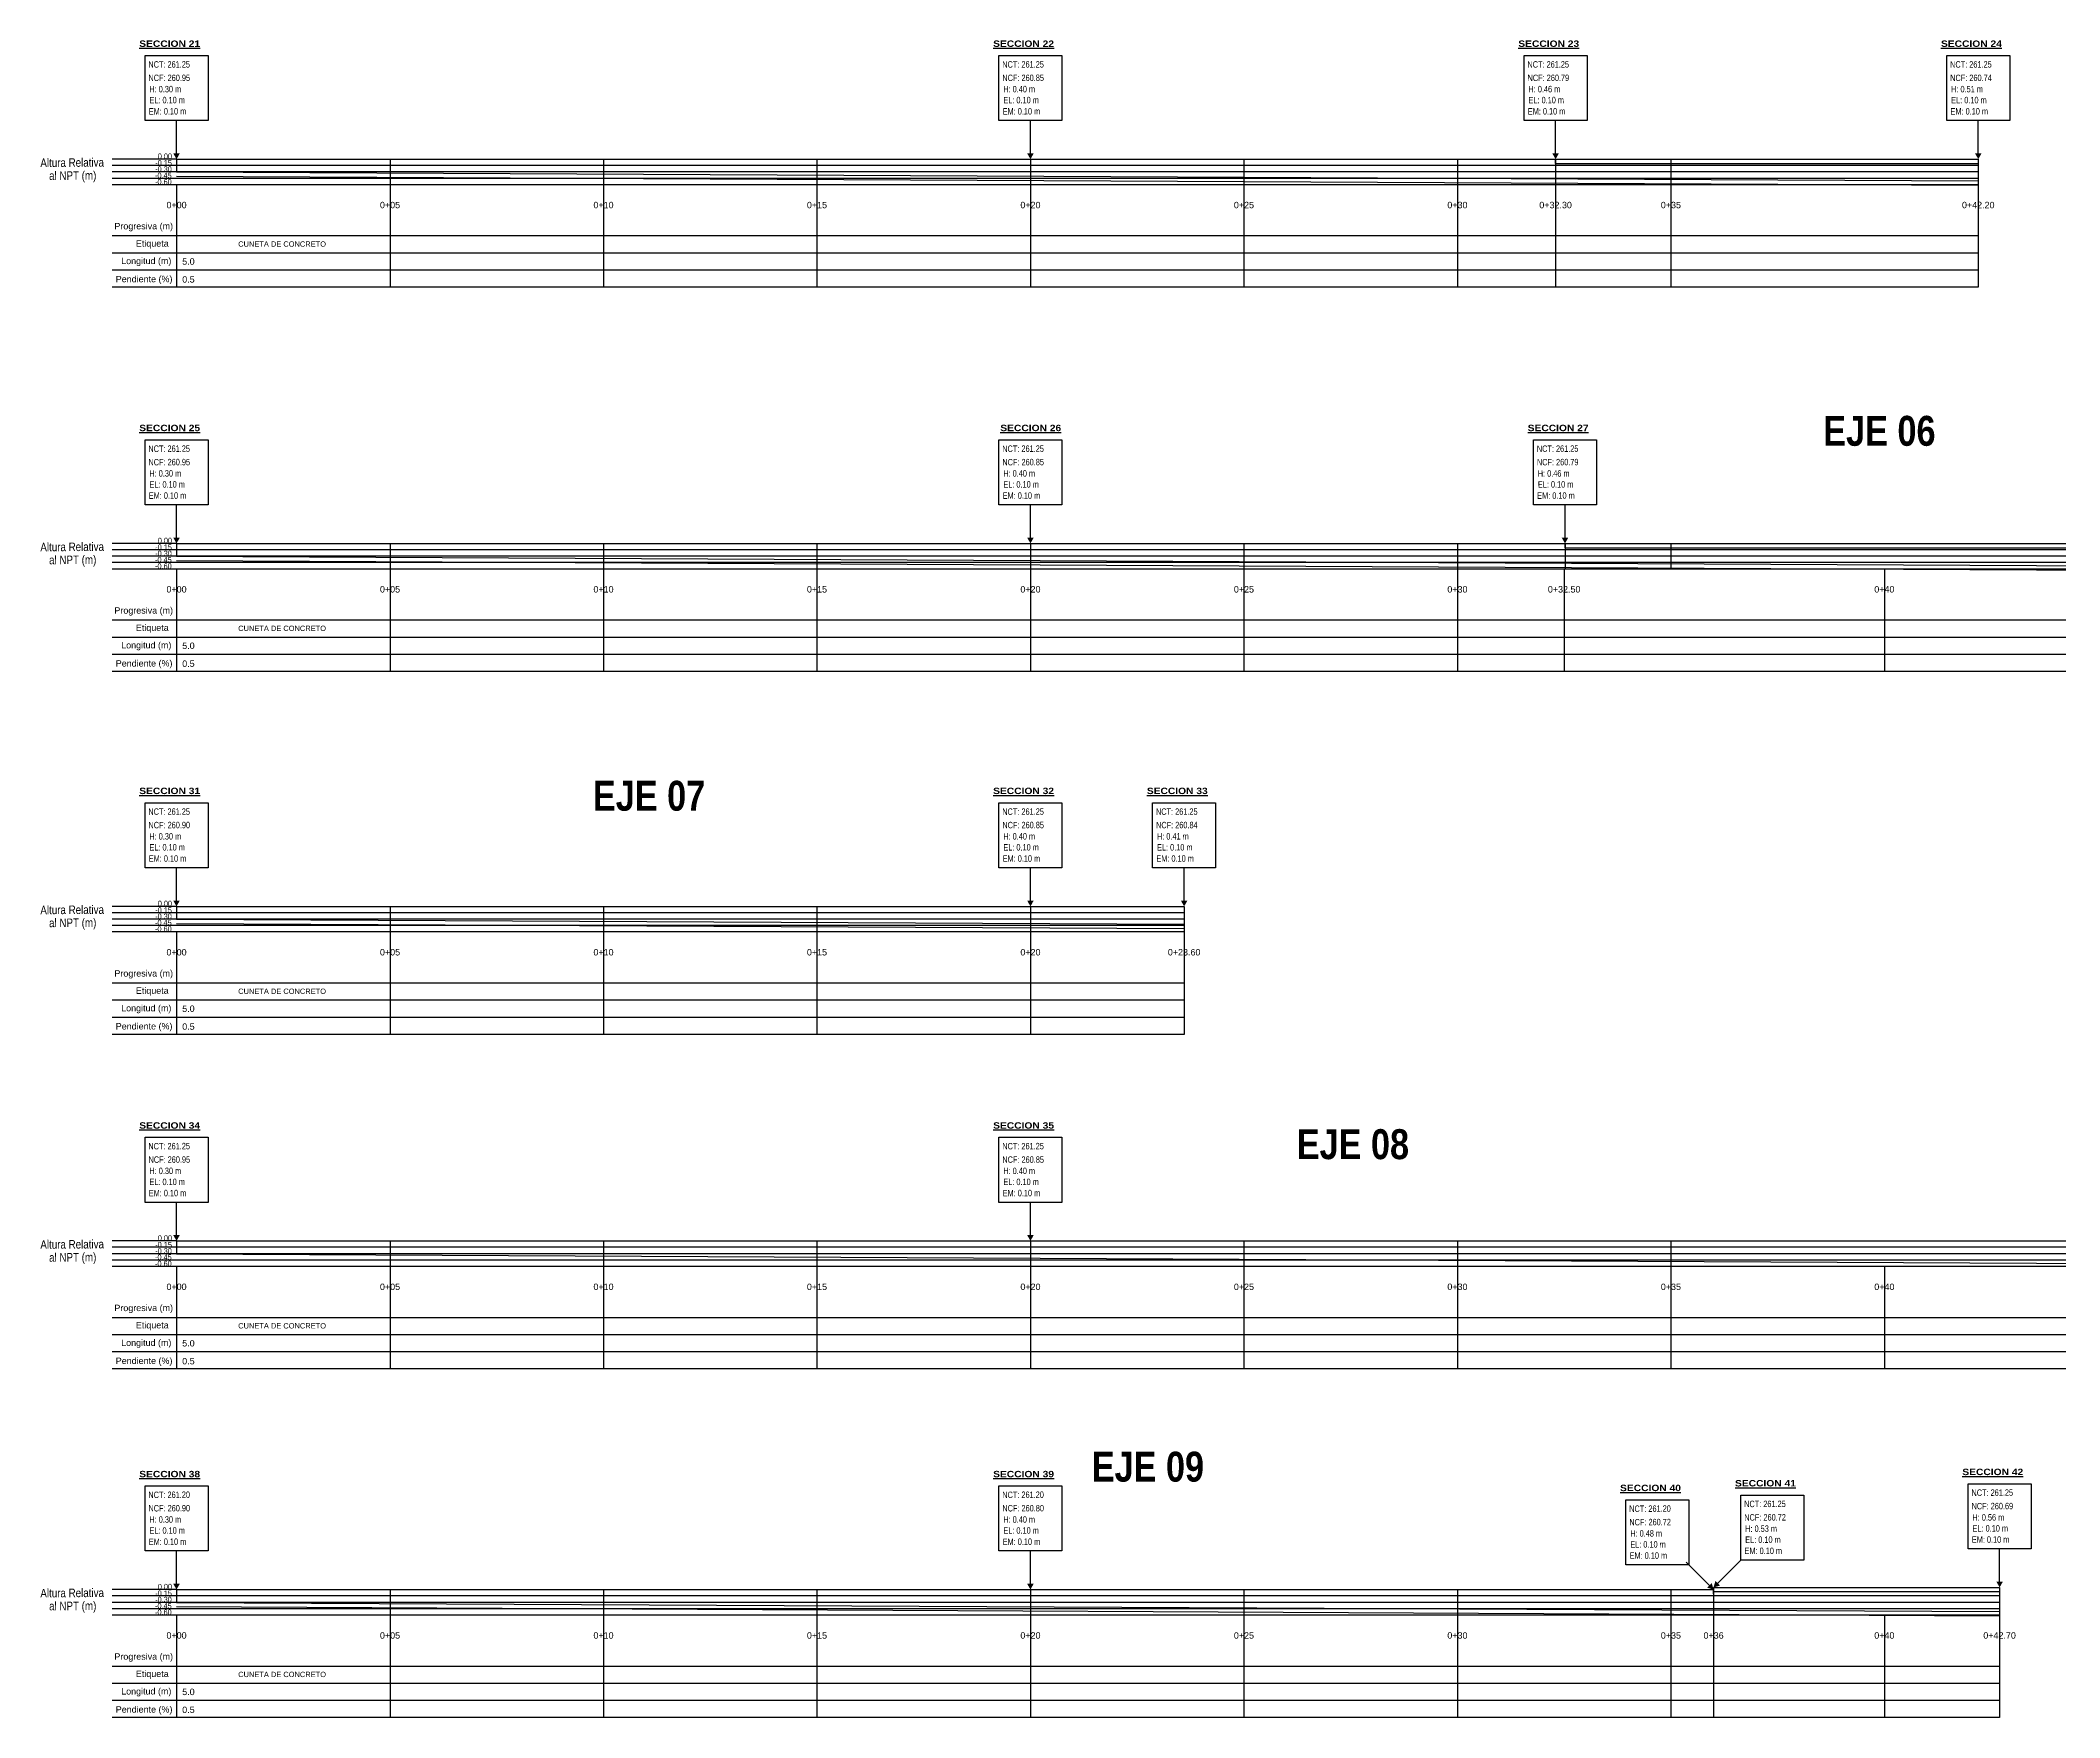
# Model space of a CAD drawing. Header units: millimetres. Extents: x 2085 to 2236, y 1365 to 1444.
# Drawn here: x 2085.16 to 2132.46, y 1364.86 to 1404.14 of the extents above; entities that cross this region are included whole.
import ezdxf
from ezdxf.enums import TextEntityAlignment as Align

# ---------------------------------------------------------------- set-up
doc = ezdxf.new("R2010")
doc.units = ezdxf.units.MM
for name, color, linetype, lineweight in [('A-AREA-IDEN', 7, 'Continuous', 5), ('CUNETAS', 5, 'Continuous', 0), ('TEXTO', 255, 'Continuous', 5)]:
    doc.layers.add(name, color=color, linetype=linetype, lineweight=lineweight)
for name, color, linetype in [('ANNOTATION', 7, 'Continuous'), ('ANNOTATION_TABLE', 254, 'Continuous'), ('GRID_TEXT', 7, 'Continuous')]:
    doc.layers.add(name, color=color, linetype=linetype)
doc.styles.add('Arial', font='arial.ttf', dxfattribs={"height": 2})
doc.styles.add('ARIAL NARROW', font='ARIALN.TTF')
doc.styles.add('MtXpl_Arial_Black', font='')
doc.styles.add('MtXpl_Arial_Narrow', font='ARIALNB.TTF')
doc.styles.add('NP25', font='arial.ttf', dxfattribs={"height": 0.075})
doc.styles.get("Standard").update_dxf_attribs({"font": 'arial.ttf'})
doc.styles.add('Swis721 Cn BT', font='swissc.ttf')
doc.styles.get('MtXpl_Arial_Black').set_extended_font_data('Arial Black')

msp = doc.modelspace()

# ---------------------------------------------------------------- hatches: boundary and pattern name
at = {"lineweight": -3}
h = msp.add_hatch(color=256, dxfattribs=at)
h.dxf.hatch_style = 1
h.paths.add_polyline_path([(2088.429, 1401.5), (2088.274, 1401.5), (2088.352, 1401.363)])
h = msp.add_hatch(color=256, dxfattribs=at)
h.dxf.hatch_style = 1
h.paths.add_polyline_path([(2108.429, 1401.5), (2108.274, 1401.5), (2108.352, 1401.363)])
h = msp.add_hatch(color=256, dxfattribs=at)
h.dxf.hatch_style = 1
h.paths.add_polyline_path([(2120.729, 1401.5), (2120.574, 1401.5), (2120.652, 1401.363)])
h = msp.add_hatch(color=256, dxfattribs=at)
h.dxf.hatch_style = 1
h.paths.add_polyline_path([(2130.629, 1401.5), (2130.474, 1401.5), (2130.552, 1401.363)])
h = msp.add_hatch(color=256, dxfattribs=at)
h.dxf.hatch_style = 1
h.paths.add_polyline_path([(2088.429, 1392.5), (2088.274, 1392.5), (2088.352, 1392.363)])
h = msp.add_hatch(color=256, dxfattribs=at)
h.dxf.hatch_style = 1
h.paths.add_polyline_path([(2108.429, 1392.5), (2108.274, 1392.5), (2108.352, 1392.363)])
h = msp.add_hatch(color=256, dxfattribs=at)
h.dxf.hatch_style = 1
h.paths.add_polyline_path([(2120.949, 1392.5), (2120.794, 1392.5), (2120.872, 1392.363)])
h = msp.add_hatch(color=256, dxfattribs=at)
h.dxf.hatch_style = 1
h.paths.add_polyline_path([(2088.429, 1384), (2088.274, 1384), (2088.352, 1383.863)])
h = msp.add_hatch(color=256, dxfattribs=at)
h.dxf.hatch_style = 1
h.paths.add_polyline_path([(2108.429, 1384), (2108.274, 1384), (2108.352, 1383.863)])
h = msp.add_hatch(color=256, dxfattribs=at)
h.dxf.hatch_style = 1
h.paths.add_polyline_path([(2112.029, 1384), (2111.874, 1384), (2111.952, 1383.863)])
h = msp.add_hatch(color=256, dxfattribs=at)
h.dxf.hatch_style = 1
h.paths.add_polyline_path([(2088.429, 1376.165), (2088.274, 1376.165), (2088.352, 1376.028)])
h = msp.add_hatch(color=256, dxfattribs=at)
h.dxf.hatch_style = 1
h.paths.add_polyline_path([(2108.429, 1376.165), (2108.274, 1376.165), (2108.352, 1376.028)])
h = msp.add_hatch(color=256, dxfattribs=at)
h.dxf.hatch_style = 1
h.paths.add_polyline_path([(2088.429, 1368), (2088.274, 1368), (2088.352, 1367.863)])
h = msp.add_hatch(color=256, dxfattribs=at)
h.dxf.hatch_style = 1
h.paths.add_polyline_path([(2108.429, 1368), (2108.274, 1368), (2108.352, 1367.863)])
h = msp.add_hatch(color=256, dxfattribs=at)
h.dxf.hatch_style = 1
h.paths.add_polyline_path([(2124.309, 1368.015), (2124.2, 1367.906), (2124.352, 1367.863)])
h = msp.add_hatch(color=256, dxfattribs=at)
h.dxf.hatch_style = 1
h.paths.add_polyline_path([(2124.503, 1367.956), (2124.394, 1368.065), (2124.352, 1367.913)])
h = msp.add_hatch(color=256, dxfattribs=at)
h.dxf.hatch_style = 1
h.paths.add_polyline_path([(2131.129, 1368.05), (2130.974, 1368.05), (2131.052, 1367.913)])

# ---------------------------------------------------------------- linework, layer by layer
at = {"color": 9, "lineweight": -3}
for p, q in [((2088.352, 1401.49), (2088.352, 1402.266)), ((2108.352, 1401.49), (2108.352, 1402.266)), ((2120.652, 1401.49), (2120.652, 1402.266)), ((2130.552, 1401.49), (2130.552, 1402.266)), ((2088.352, 1401.363), (2086.845, 1401.363)), ((2093.352, 1401.363), (2093.352, 1400.763)), ((2098.352, 1401.363), (2098.352, 1400.763)), ((2103.352, 1401.363), (2103.352, 1400.763)), ((2108.352, 1401.363), (2108.352, 1400.763)), ((2113.352, 1401.363), (2113.352, 1400.763)), ((2118.352, 1401.363), (2118.352, 1400.763)), ((2120.652, 1401.363), (2120.652, 1400.763)), ((2123.352, 1401.363), (2123.352, 1400.763)), ((2130.552, 1401.363), (2130.552, 1400.763)), ((2130.552, 1401.213), (2086.845, 1401.213)), ((2088.352, 1401.213), (2086.845, 1401.213)), ((2130.552, 1401.063), (2086.845, 1401.063)), ((2088.352, 1401.063), (2086.845, 1401.063)), ((2130.552, 1400.913), (2086.845, 1400.913)), ((2088.352, 1400.913), (2087.093, 1400.913)), ((2130.552, 1400.763), (2086.845, 1400.763)), ((2088.352, 1400.763), (2087.093, 1400.763)), ((2088.352, 1400.763), (2088.352, 1398.363)), ((2093.352, 1400.763), (2093.352, 1398.363)), ((2098.352, 1400.763), (2098.352, 1398.363)), ((2103.352, 1400.763), (2103.352, 1398.363)), ((2108.352, 1400.763), (2108.352, 1398.363)), ((2113.352, 1400.763), (2113.352, 1398.363)), ((2118.352, 1400.763), (2118.352, 1398.363)), ((2120.652, 1400.763), (2120.652, 1398.363)), ((2123.352, 1400.763), (2123.352, 1398.363)), ((2130.551, 1400.763), (2130.551, 1398.363)), ((2130.551, 1399.563), (2086.845, 1399.563)), ((2130.551, 1399.163), (2086.845, 1399.163)), ((2130.551, 1398.763), (2086.845, 1398.763)), ((2130.551, 1398.363), (2086.845, 1398.363)), ((2088.352, 1392.49), (2088.352, 1393.266)), ((2108.352, 1392.49), (2108.352, 1393.266)), ((2120.872, 1392.49), (2120.872, 1393.266)), ((2088.352, 1392.363), (2086.845, 1392.363)), ((2093.352, 1392.363), (2093.352, 1391.763)), ((2098.352, 1392.363), (2098.352, 1391.763)), ((2103.352, 1392.363), (2103.352, 1391.763)), ((2108.352, 1392.363), (2108.352, 1391.763)), ((2113.352, 1392.363), (2113.352, 1391.763)), ((2118.352, 1392.363), (2118.352, 1391.763)), ((2120.872, 1392.363), (2120.872, 1391.763)), ((2123.352, 1392.363), (2123.352, 1391.763)), ((2177.282, 1392.213), (2086.845, 1392.213)), ((2088.352, 1392.213), (2086.845, 1392.213)), ((2187.302, 1392.063), (2086.845, 1392.063)), ((2088.352, 1392.063), (2086.845, 1392.063)), ((2187.302, 1391.913), (2086.845, 1391.913)), ((2088.352, 1391.913), (2087.093, 1391.913)), ((2187.302, 1391.763), (2086.845, 1391.763)), ((2088.352, 1391.763), (2087.093, 1391.763)), ((2088.352, 1391.763), (2088.352, 1389.363)), ((2093.352, 1391.763), (2093.352, 1389.363)), ((2098.352, 1391.763), (2098.352, 1389.363)), ((2103.352, 1391.763), (2103.352, 1389.363)), ((2108.352, 1391.763), (2108.352, 1389.363)), ((2113.352, 1391.763), (2113.352, 1389.363)), ((2118.352, 1391.763), (2118.352, 1389.363)), ((2120.852, 1391.763), (2120.852, 1389.363)), ((2128.352, 1391.763), (2128.352, 1389.363)), ((2187.302, 1390.563), (2086.845, 1390.563)), ((2187.302, 1390.163), (2086.845, 1390.163)), ((2187.302, 1389.763), (2086.845, 1389.763)), ((2187.302, 1389.363), (2086.845, 1389.363)), ((2088.352, 1383.99), (2088.352, 1384.766)), ((2108.352, 1383.99), (2108.352, 1384.766)), ((2111.952, 1383.99), (2111.952, 1384.766)), ((2088.352, 1383.863), (2086.845, 1383.863)), ((2093.352, 1383.863), (2093.352, 1383.263)), ((2098.352, 1383.863), (2098.352, 1383.263)), ((2103.352, 1383.863), (2103.352, 1383.263)), ((2108.352, 1383.863), (2108.352, 1383.263)), ((2111.952, 1383.863), (2111.952, 1383.263)), ((2111.952, 1383.713), (2086.845, 1383.713)), ((2088.352, 1383.713), (2086.845, 1383.713)), ((2111.952, 1383.563), (2086.845, 1383.563)), ((2088.352, 1383.563), (2086.845, 1383.563)), ((2111.952, 1383.413), (2086.845, 1383.413)), ((2088.352, 1383.413), (2087.093, 1383.413)), ((2111.952, 1383.263), (2086.845, 1383.263)), ((2088.352, 1383.263), (2087.093, 1383.263)), ((2088.352, 1383.263), (2088.352, 1380.863)), ((2093.352, 1383.263), (2093.352, 1380.863)), ((2098.352, 1383.263), (2098.352, 1380.863)), ((2103.352, 1383.263), (2103.352, 1380.863)), ((2108.352, 1383.263), (2108.352, 1380.863)), ((2111.951, 1383.263), (2111.951, 1380.863)), ((2111.951, 1382.063), (2086.845, 1382.063)), ((2111.951, 1381.663), (2086.845, 1381.663)), ((2111.951, 1381.263), (2086.845, 1381.263)), ((2111.951, 1380.863), (2086.845, 1380.863)), ((2088.352, 1376.155), (2088.352, 1376.931)), ((2108.352, 1376.155), (2108.352, 1376.931)), ((2088.352, 1376.028), (2086.845, 1376.028)), ((2149.052, 1375.878), (2086.845, 1375.878)), ((2088.352, 1375.878), (2086.845, 1375.878)), ((2093.352, 1376.028), (2093.352, 1375.428)), ((2098.352, 1376.028), (2098.352, 1375.428)), ((2103.352, 1376.028), (2103.352, 1375.428)), ((2108.352, 1376.028), (2108.352, 1375.428)), ((2113.352, 1376.028), (2113.352, 1375.428)), ((2118.352, 1376.028), (2118.352, 1375.428)), ((2123.352, 1376.028), (2123.352, 1375.428)), ((2149.052, 1375.728), (2086.845, 1375.728)), ((2088.352, 1375.728), (2086.845, 1375.728)), ((2149.052, 1375.578), (2086.845, 1375.578)), ((2149.052, 1375.428), (2086.845, 1375.428)), ((2088.352, 1375.578), (2087.093, 1375.578)), ((2088.352, 1375.428), (2087.093, 1375.428)), ((2088.352, 1375.428), (2088.352, 1373.028)), ((2093.352, 1375.428), (2093.352, 1373.028)), ((2098.352, 1375.428), (2098.352, 1373.028)), ((2103.352, 1375.428), (2103.352, 1373.028)), ((2108.352, 1375.428), (2108.352, 1373.028)), ((2113.352, 1375.428), (2113.352, 1373.028)), ((2118.352, 1375.428), (2118.352, 1373.028)), ((2123.352, 1375.428), (2123.352, 1373.028)), ((2128.352, 1375.428), (2128.352, 1373.028)), ((2149.052, 1374.228), (2086.845, 1374.228)), ((2149.052, 1373.828), (2086.845, 1373.828)), ((2149.052, 1373.428), (2086.845, 1373.428)), ((2149.052, 1373.028), (2086.845, 1373.028)), ((2088.352, 1367.99), (2088.352, 1368.766)), ((2108.352, 1367.99), (2108.352, 1368.766)), ((2131.052, 1368.04), (2131.052, 1368.816)), ((2124.262, 1367.953), (2123.713, 1368.502)), ((2124.441, 1368.003), (2124.99, 1368.552)), ((2088.352, 1367.863), (2086.845, 1367.863)), ((2093.352, 1367.863), (2093.352, 1367.263)), ((2098.352, 1367.863), (2098.352, 1367.263)), ((2103.352, 1367.863), (2103.352, 1367.263)), ((2108.352, 1367.863), (2108.352, 1367.263)), ((2113.352, 1367.863), (2113.352, 1367.263)), ((2118.352, 1367.863), (2118.352, 1367.263)), ((2123.352, 1367.863), (2123.352, 1367.263)), ((2124.352, 1367.863), (2124.352, 1367.263)), ((2131.052, 1367.913), (2131.052, 1367.263)), ((2131.052, 1367.713), (2086.845, 1367.713)), ((2088.352, 1367.713), (2086.845, 1367.713)), ((2131.052, 1367.563), (2086.845, 1367.563)), ((2088.352, 1367.563), (2086.845, 1367.563)), ((2131.052, 1367.413), (2086.845, 1367.413)), ((2131.052, 1367.263), (2086.845, 1367.263)), ((2088.352, 1367.413), (2087.093, 1367.413)), ((2088.352, 1367.263), (2087.093, 1367.263)), ((2088.352, 1367.263), (2088.352, 1364.863)), ((2093.352, 1367.263), (2093.352, 1364.863)), ((2098.352, 1367.263), (2098.352, 1364.863)), ((2103.352, 1367.263), (2103.352, 1364.863)), ((2108.352, 1367.263), (2108.352, 1364.863)), ((2113.352, 1367.263), (2113.352, 1364.863)), ((2118.352, 1367.263), (2118.352, 1364.863)), ((2123.352, 1367.263), (2123.352, 1364.863)), ((2124.352, 1367.263), (2124.352, 1364.863)), ((2128.352, 1367.263), (2128.352, 1364.863)), ((2131.051, 1367.263), (2131.051, 1364.863)), ((2131.051, 1366.063), (2086.845, 1366.063)), ((2131.051, 1365.663), (2086.845, 1365.663)), ((2131.051, 1365.263), (2086.845, 1365.263)), ((2131.051, 1364.863), (2086.845, 1364.863))]:
    msp.add_line(p, q, dxfattribs=at)
at = {"color": 6, "lineweight": 30}
for p, q in [((2088.351, 1400.963), (2130.551, 1400.752)), ((2088.352, 1401.063), (2130.552, 1400.852)), ((2088.351, 1391.963), (2187.302, 1391.468)), ((2088.352, 1392.063), (2187.302, 1391.568)), ((2088.351, 1383.463), (2111.951, 1383.345)), ((2088.352, 1383.563), (2111.952, 1383.445)), ((2088.352, 1375.728), (2149.052, 1375.424)), ((2088.351, 1367.463), (2131.051, 1367.25)), ((2088.352, 1367.563), (2131.052, 1367.35))]:
    msp.add_line(p, q, dxfattribs=at)
at = {"color": 5, "lineweight": 30}
msp.add_line((2088.352, 1392.363), (2120.872, 1392.363), dxfattribs=at)
at = {"color": 84, "lineweight": 30}
for p, q in [((2120.872, 1392.363), (2177.382, 1392.363)), ((2120.872, 1392.263), (2177.282, 1392.263)), ((2124.352, 1367.913), (2131.052, 1367.913)), ((2124.352, 1367.813), (2131.052, 1367.813))]:
    msp.add_line(p, q, dxfattribs=at)
at = {"color": 1, "lineweight": 30}
msp.add_line((2124.352, 1367.913), (2124.352, 1367.383), dxfattribs=at)
at = {"lineweight": -3}
for points in [[(2087.614, 1403.79), (2089.089, 1403.79), (2089.089, 1402.266), (2087.614, 1402.266)], [(2107.614, 1403.79), (2109.089, 1403.79), (2109.089, 1402.266), (2107.614, 1402.266)], [(2119.914, 1403.79), (2121.39, 1403.79), (2121.39, 1402.266), (2119.914, 1402.266)], [(2129.814, 1403.79), (2131.289, 1403.79), (2131.289, 1402.266), (2129.814, 1402.266)], [(2087.614, 1394.79), (2089.089, 1394.79), (2089.089, 1393.266), (2087.614, 1393.266)], [(2107.614, 1394.79), (2109.089, 1394.79), (2109.089, 1393.266), (2107.614, 1393.266)], [(2120.134, 1394.79), (2121.609, 1394.79), (2121.609, 1393.266), (2120.134, 1393.266)], [(2087.614, 1386.29), (2089.089, 1386.29), (2089.089, 1384.766), (2087.614, 1384.766)], [(2107.614, 1386.29), (2109.089, 1386.29), (2109.089, 1384.766), (2107.614, 1384.766)], [(2111.214, 1386.29), (2112.689, 1386.29), (2112.689, 1384.766), (2111.214, 1384.766)], [(2087.614, 1378.454), (2089.09, 1378.454), (2089.09, 1376.931), (2087.614, 1376.931)], [(2107.614, 1378.454), (2109.089, 1378.454), (2109.089, 1376.931), (2107.614, 1376.931)], [(2087.614, 1370.29), (2089.089, 1370.29), (2089.089, 1368.766), (2087.614, 1368.766)], [(2107.614, 1370.29), (2109.089, 1370.29), (2109.089, 1368.766), (2107.614, 1368.766)], [(2130.314, 1370.34), (2131.789, 1370.34), (2131.789, 1368.816), (2130.314, 1368.816)], [(2122.298, 1369.964), (2123.774, 1369.964), (2123.774, 1368.441), (2122.298, 1368.441)], [(2124.99, 1370.075), (2126.466, 1370.075), (2126.466, 1368.552), (2124.99, 1368.552)]]:
    msp.add_lwpolyline(points, close=True, dxfattribs=at)
at = {"layer": 'CUNETAS', "color": 5, "lineweight": 30}
for p, q in [((2088.352, 1401.363), (2120.652, 1401.363)), ((2088.352, 1383.863), (2111.952, 1383.863)), ((2088.352, 1376.028), (2138.202, 1376.028)), ((2088.352, 1367.863), (2124.352, 1367.863))]:
    msp.add_line(p, q, dxfattribs=at)
at = {"layer": 'CUNETAS', "color": 1, "lineweight": 30}
for p, q in [((2088.352, 1401.363), (2088.352, 1401.063)), ((2088.352, 1392.363), (2088.352, 1392.063)), ((2088.352, 1383.863), (2088.352, 1383.563)), ((2088.352, 1376.028), (2088.352, 1375.728)), ((2088.352, 1367.863), (2088.352, 1367.563))]:
    msp.add_line(p, q, dxfattribs=at)
at = {"layer": 'CUNETAS', "color": 84, "lineweight": 30}
for p, q in [((2120.652, 1401.363), (2130.552, 1401.363)), ((2120.652, 1401.263), (2120.652, 1401.363)), ((2120.652, 1401.263), (2130.552, 1401.263)), ((2120.872, 1392.263), (2120.872, 1392.363)), ((2124.352, 1367.763), (2124.352, 1367.863))]:
    msp.add_line(p, q, dxfattribs=at)
at = {"layer": 'CUNETAS', "color": 1, "lineweight": 30, "flags": 128}
for points in [[(2108.352, 1401.363), (2108.352, 1400.963)], [(2120.652, 1401.363), (2120.652, 1400.902)], [(2130.552, 1401.363), (2130.552, 1400.852)], [(2108.352, 1392.363), (2108.352, 1391.963)], [(2120.872, 1392.363), (2120.872, 1391.901)], [(2108.352, 1383.863), (2108.352, 1383.463)], [(2111.952, 1383.863), (2111.952, 1383.445)], [(2108.352, 1376.028), (2108.352, 1375.628)], [(2108.352, 1367.863), (2108.352, 1367.463)], [(2124.352, 1367.863), (2124.352, 1367.383)], [(2131.052, 1367.913), (2131.052, 1367.35)]]:
    msp.add_lwpolyline(points, dxfattribs=at)

# ---------------------------------------------------------------- texts
at = {"color": 7, "lineweight": -3, "char_height": 0.125, "width": 2.42739, "attachment_point": 1, "style": 'Arial'}
for insert in [(2089.796, 1399.437), (2089.796, 1390.437), (2089.796, 1381.937), (2089.796, 1374.102), (2089.796, 1365.937)]:
    msp.add_mtext('CUNETA DE CONCRETO', dxfattribs=dict(at, insert=insert))
at = {"layer": 'A-AREA-IDEN', "char_height": 0.7, "width": 3.18716, "attachment_point": 1, "style": 'MtXpl_Arial_Narrow'}
for s, insert in [('EJE 06', (2126.92, 1395.35)), ('EJE 07', (2098.104, 1386.803)), ('EJE 08', (2114.589, 1378.643)), ('EJE 09', (2109.788, 1371.09))]:
    msp.add_mtext(s, dxfattribs=dict(at, insert=insert))
at = {"layer": 'ANNOTATION', "lineweight": -3, "style": 'Swis721 Cn BT'}
for s, height, p in [('NCT: 261.25', 0.15, (2087.692, 1403.581)), ('NCF: 260.95', 0.15, (2087.694, 1403.266)), ('NCT: 261.25', 0.15, (2107.692, 1403.581)), ('NCF: 260.85', 0.15, (2107.694, 1403.266)), ('NCT: 261.25', 0.15, (2119.992, 1403.581)), ('NCF: 260.79', 0.15, (2119.995, 1403.266)), ('NCT: 261.25', 0.15, (2129.892, 1403.581)), ('NCF: 260.74', 0.15, (2129.894, 1403.266)), ('H: 0.30 m', 0.15, (2087.715, 1403.002)), ('EL: 0.10 m   ', 0.15, (2087.717, 1402.745)), ('H: 0.40 m', 0.15, (2107.715, 1403.002)), ('EL: 0.10 m   ', 0.15, (2107.717, 1402.745)), ('H: 0.46 m', 0.15, (2120.016, 1403.002)), ('EL: 0.10 m   ', 0.15, (2120.017, 1402.745)), ('H: 0.51 m', 0.15, (2129.915, 1403.002)), ('EL: 0.10 m   ', 0.15, (2129.917, 1402.745)), ('EM: 0.10 m   ', 0.15, (2087.701, 1402.482)), ('EM: 0.10 m   ', 0.15, (2107.701, 1402.482)), ('EM: 0.10 m   ', 0.15, (2120.001, 1402.482)), ('EM: 0.10 m   ', 0.15, (2129.901, 1402.482)), ('-0.15', 0.13, (2087.854, 1401.274)), (' 0.00', 0.13, (2087.866, 1401.429)), ('-0.45', 0.13, (2087.849, 1400.981)), ('-0.60', 0.13, (2087.849, 1400.831)), ('-0.30', 0.13, (2087.852, 1401.128)), ('NCT: 261.25', 0.15, (2087.692, 1394.581)), ('NCF: 260.95', 0.15, (2087.694, 1394.266)), ('NCT: 261.25', 0.15, (2107.692, 1394.581)), ('NCF: 260.85', 0.15, (2107.694, 1394.266)), ('NCT: 261.25', 0.15, (2120.212, 1394.581)), ('NCF: 260.79', 0.15, (2120.214, 1394.266)), ('H: 0.30 m', 0.15, (2087.715, 1394.002)), ('EL: 0.10 m   ', 0.15, (2087.717, 1393.745)), ('H: 0.40 m', 0.15, (2107.715, 1394.002)), ('EL: 0.10 m   ', 0.15, (2107.717, 1393.745)), ('H: 0.46 m', 0.15, (2120.235, 1394.002)), ('EL: 0.10 m   ', 0.15, (2120.237, 1393.745)), ('EM: 0.10 m   ', 0.15, (2087.701, 1393.482)), ('EM: 0.10 m   ', 0.15, (2107.701, 1393.482)), ('EM: 0.10 m   ', 0.15, (2120.221, 1393.482)), ('-0.15', 0.13, (2087.854, 1392.274)), (' 0.00', 0.13, (2087.866, 1392.429)), ('-0.45', 0.13, (2087.849, 1391.981)), ('-0.60', 0.13, (2087.849, 1391.831)), ('-0.30', 0.13, (2087.852, 1392.128)), ('NCT: 261.25', 0.15, (2087.692, 1386.081)), ('NCF: 260.90', 0.15, (2087.694, 1385.766)), ('NCT: 261.25', 0.15, (2107.692, 1386.081)), ('NCF: 260.85', 0.15, (2107.694, 1385.766)), ('NCT: 261.25', 0.15, (2111.292, 1386.081)), ('NCF: 260.84', 0.15, (2111.294, 1385.766)), ('H: 0.30 m', 0.15, (2087.715, 1385.502)), ('EL: 0.10 m   ', 0.15, (2087.717, 1385.245)), ('H: 0.40 m', 0.15, (2107.715, 1385.502)), ('EL: 0.10 m   ', 0.15, (2107.717, 1385.245)), ('H: 0.41 m', 0.15, (2111.315, 1385.502)), ('EL: 0.10 m   ', 0.15, (2111.317, 1385.245)), ('EM: 0.10 m   ', 0.15, (2087.701, 1384.982)), ('EM: 0.10 m   ', 0.15, (2107.701, 1384.982)), ('EM: 0.10 m   ', 0.15, (2111.301, 1384.982)), ('-0.15', 0.13, (2087.854, 1383.774)), (' 0.00', 0.13, (2087.866, 1383.929)), ('-0.45', 0.13, (2087.849, 1383.481)), ('-0.60', 0.13, (2087.849, 1383.331)), ('-0.30', 0.13, (2087.852, 1383.628)), ('NCT: 261.25', 0.15, (2087.692, 1378.246)), ('NCT: 261.25', 0.15, (2107.692, 1378.246)), ('NCF: 260.95', 0.15, (2087.695, 1377.931)), ('H: 0.30 m', 0.15, (2087.716, 1377.667)), ('NCF: 260.85', 0.15, (2107.694, 1377.931)), ('H: 0.40 m', 0.15, (2107.715, 1377.667)), ('EM: 0.10 m   ', 0.15, (2087.701, 1377.147)), ('EL: 0.10 m   ', 0.15, (2087.717, 1377.409)), ('EM: 0.10 m   ', 0.15, (2107.701, 1377.147)), ('EL: 0.10 m   ', 0.15, (2107.717, 1377.409)), ('-0.30', 0.13, (2087.852, 1375.792)), ('-0.15', 0.13, (2087.854, 1375.938)), (' 0.00', 0.13, (2087.866, 1376.094)), ('-0.45', 0.13, (2087.849, 1375.646)), ('-0.60', 0.13, (2087.849, 1375.496)), ('NCT: 261.20', 0.15, (2087.692, 1370.081)), ('NCT: 261.20', 0.15, (2107.692, 1370.081)), ('NCT: 261.25', 0.15, (2130.392, 1370.131)), ('NCF: 260.90', 0.15, (2087.694, 1369.766)), ('NCF: 260.80', 0.15, (2107.694, 1369.766)), ('NCT: 261.20', 0.15, (2122.376, 1369.756)), ('NCT: 261.25', 0.15, (2125.068, 1369.867)), ('NCF: 260.72', 0.15, (2125.071, 1369.552)), ('NCF: 260.69', 0.15, (2130.394, 1369.816)), ('H: 0.56 m', 0.15, (2130.415, 1369.552)), ('H: 0.30 m', 0.15, (2087.715, 1369.502)), ('EL: 0.10 m   ', 0.15, (2087.717, 1369.245)), ('H: 0.40 m', 0.15, (2107.715, 1369.502)), ('EL: 0.10 m   ', 0.15, (2107.717, 1369.245)), ('NCF: 260.72', 0.15, (2122.379, 1369.441)), ('H: 0.48 m', 0.15, (2122.4, 1369.177)), ('H: 0.53 m', 0.15, (2125.092, 1369.288)), ('EL: 0.10 m   ', 0.15, (2130.417, 1369.295)), ('EM: 0.10 m   ', 0.15, (2087.701, 1368.982)), ('EM: 0.10 m   ', 0.15, (2107.701, 1368.982)), ('EM: 0.10 m   ', 0.15, (2122.385, 1368.657)), ('EL: 0.10 m   ', 0.15, (2122.401, 1368.919)), ('EM: 0.10 m   ', 0.15, (2125.077, 1368.768)), ('EL: 0.10 m   ', 0.15, (2125.093, 1369.03)), ('EM: 0.10 m   ', 0.15, (2130.401, 1369.032)), ('-0.15', 0.13, (2087.854, 1367.774)), (' 0.00', 0.13, (2087.866, 1367.929)), ('-0.45', 0.13, (2087.849, 1367.481)), ('-0.60', 0.13, (2087.849, 1367.331)), ('-0.30', 0.13, (2087.852, 1367.628))]:
    msp.add_text(s, height=height, rotation=0.15, dxfattribs=at).set_placement(p, align=Align.MIDDLE_LEFT)
at = {"layer": 'ANNOTATION_TABLE', "color": 7, "lineweight": -3, "style": 'NP25'}
for s, p in [('Progresiva (m)', (2088.27, 1399.795)), ('Etiqueta', (2088.168, 1399.39)), ('Longitud (m)', (2088.231, 1398.981)), ('5.0', (2088.776, 1398.966)), ('Pendiente (%%%)', (2088.256, 1398.556)), ('0.5', (2088.776, 1398.547)), ('Progresiva (m)', (2088.27, 1390.795)), ('Etiqueta', (2088.168, 1390.39)), ('Longitud (m)', (2088.231, 1389.981)), ('5.0', (2088.776, 1389.966)), ('Pendiente (%%%)', (2088.256, 1389.556)), ('0.5', (2088.776, 1389.547)), ('Progresiva (m)', (2088.27, 1382.295)), ('Etiqueta', (2088.168, 1381.89)), ('Longitud (m)', (2088.231, 1381.481)), ('5.0', (2088.776, 1381.466)), ('Pendiente (%%%)', (2088.256, 1381.056)), ('0.5', (2088.776, 1381.047)), ('Progresiva (m)', (2088.27, 1374.46)), ('Etiqueta', (2088.168, 1374.054)), ('Longitud (m)', (2088.231, 1373.645)), ('5.0', (2088.776, 1373.631)), ('Pendiente (%%%)', (2088.256, 1373.221)), ('0.5', (2088.776, 1373.212)), ('Progresiva (m)', (2088.27, 1366.295)), ('Etiqueta', (2088.168, 1365.89)), ('Longitud (m)', (2088.231, 1365.481)), ('5.0', (2088.776, 1365.466)), ('Pendiente (%%%)', (2088.256, 1365.056)), ('0.5', (2088.776, 1365.047))]:
    msp.add_text(s, height=0.15, rotation=0.1, dxfattribs=at).set_placement(p, align=Align.MIDDLE_RIGHT)
at = {"layer": 'GRID_TEXT', "lineweight": -3, "style": 'ARIAL NARROW'}
for s, p in [('Altura Relativa', (2085.908, 1401.123)), ('al NPT (m)', (2085.921, 1400.819)), ('Altura Relativa', (2085.908, 1392.123)), ('al NPT (m)', (2085.921, 1391.819)), ('Altura Relativa', (2085.908, 1383.623)), ('al NPT (m)', (2085.921, 1383.319)), ('Altura Relativa', (2085.908, 1375.788)), ('al NPT (m)', (2085.921, 1375.484)), ('Altura Relativa', (2085.908, 1367.623)), ('al NPT (m)', (2085.921, 1367.319))]:
    msp.add_text(s, height=0.2, rotation=0.4, dxfattribs=at).set_placement(p, align=Align.BOTTOM_CENTER)
at = {"layer": 'GRID_TEXT', "color": 7, "lineweight": -3}
for s, p in [('0+00', (2088.352, 1400.363)), ('0+05', (2093.352, 1400.363)), ('0+10', (2098.352, 1400.363)), ('0+15', (2103.352, 1400.363)), ('0+20', (2108.352, 1400.363)), ('0+25', (2113.352, 1400.363)), ('0+30', (2118.352, 1400.363)), ('0+32.30', (2120.652, 1400.363)), ('0+35', (2123.352, 1400.363)), ('0+42.20', (2130.551, 1400.363)), ('0+00', (2088.352, 1391.363)), ('0+05', (2093.352, 1391.363)), ('0+10', (2098.352, 1391.363)), ('0+15', (2103.352, 1391.363)), ('0+20', (2108.352, 1391.363)), ('0+25', (2113.352, 1391.363)), ('0+30', (2118.352, 1391.363)), ('0+32.50', (2120.852, 1391.363)), ('0+40', (2128.352, 1391.363)), ('0+00', (2088.352, 1382.863)), ('0+05', (2093.352, 1382.863)), ('0+10', (2098.352, 1382.863)), ('0+15', (2103.352, 1382.863)), ('0+20', (2108.352, 1382.863)), ('0+23.60', (2111.951, 1382.863)), ('0+00', (2088.352, 1375.028)), ('0+05', (2093.352, 1375.028)), ('0+10', (2098.352, 1375.028)), ('0+15', (2103.352, 1375.028)), ('0+20', (2108.352, 1375.028)), ('0+25', (2113.352, 1375.028)), ('0+30', (2118.352, 1375.028)), ('0+35', (2123.352, 1375.028)), ('0+40', (2128.352, 1375.028)), ('0+00', (2088.352, 1366.863)), ('0+05', (2093.352, 1366.863)), ('0+10', (2098.352, 1366.863)), ('0+15', (2103.352, 1366.863)), ('0+20', (2108.352, 1366.863)), ('0+25', (2113.352, 1366.863)), ('0+30', (2118.352, 1366.863)), ('0+35', (2123.352, 1366.863)), ('0+36', (2124.352, 1366.863)), ('0+40', (2128.352, 1366.863)), ('0+42.70', (2131.051, 1366.863))]:
    msp.add_text(s, height=0.15, dxfattribs=at).set_placement(p, align=Align.TOP_CENTER)
at = {"layer": 'TEXTO', "color": 18, "lineweight": -3, "true_color": 0x000000, "style": 'MtXpl_Arial_Black'}
for s, p in [('%%USECCION 21', (2087.478, 1403.992)), ('%%USECCION 22', (2107.478, 1403.992)), ('%%USECCION 23', (2119.778, 1403.992)), ('%%USECCION 24', (2129.678, 1403.992)), ('%%USECCION 25', (2087.478, 1394.992)), ('%%USECCION 26', (2107.646, 1394.992)), ('%%USECCION 27', (2119.998, 1394.992)), ('%%USECCION 31', (2087.478, 1386.492)), ('%%USECCION 32', (2107.478, 1386.492)), ('%%USECCION 33', (2111.078, 1386.492)), ('%%USECCION 34', (2087.478, 1378.657)), ('%%USECCION 35', (2107.478, 1378.657)), ('%%USECCION 38', (2087.478, 1370.492)), ('%%USECCION 39', (2107.478, 1370.492)), ('%%USECCION 42', (2130.178, 1370.542)), ('%%USECCION 40', (2122.162, 1370.167)), ('%%USECCION 41', (2124.854, 1370.277))]:
    msp.add_text(s, height=0.15, dxfattribs=at).set_placement(p)

doc.saveas('drawing.dxf')
